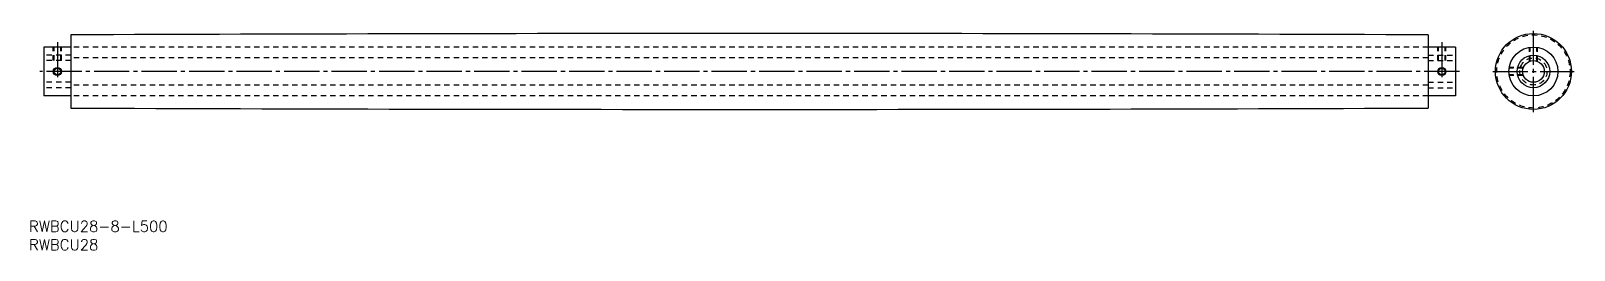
# Model space of a CAD drawing. Extents: x 17 to 586, y 63 to 144.
import ezdxf

# ---------------------------------------------------------------- set-up
doc = ezdxf.new("R2010")
doc.units = 0
doc.linetypes.add('CENTER', pattern=[17.5, 13, -1.5, 1.5, -1.5])
doc.linetypes.add('DASHED', pattern=[3.5, 2, -1.5])
doc.layers.get('0').update_dxf_attribs({"linetype": 'CONTINUOUS'})
doc.layers.add('CENTER', color=1, linetype='CENTER')
doc.layers.add('SIZE', color=7, linetype='CONTINUOUS')
doc.styles.get("Standard").update_dxf_attribs({"font": 'txt.shx', "bigfont": 'extfont.shx'})

msp = doc.modelspace()

# ---------------------------------------------------------------- linework, layer by layer
at = {"color": 7, "linetype": 'CONTINUOUS'}
for p, q in [((32.25, 142.54), (32.25, 115.54)), ((532.25, 142.54), (532.25, 115.54)), ((22.25, 138.04), (22.25, 120.04)), ((32.25, 138.04), (22.25, 138.04)), ((542.25, 138.04), (532.25, 138.04)), ((542.25, 138.04), (542.25, 120.04)), ((542.25, 120.04), (532.25, 120.04))]:
    msp.add_line(p, q, dxfattribs=at)
at = {"color": 3, "linetype": 'DASHED'}
for p, q in [((25.75, 133.04), (25.75, 138.04)), ((26.04, 133.04), (26.04, 138.04)), ((28.47, 133.04), (28.47, 138.04)), ((28.75, 133.04), (28.75, 138.04)), ((532.25, 138.04), (32.25, 138.04)), ((535.75, 133.04), (535.75, 138.04)), ((536.04, 133.04), (536.04, 138.04)), ((538.47, 133.04), (538.47, 138.04)), ((538.75, 133.04), (538.75, 138.04)), ((569.5, 132.75), (569.5, 137.92)), ((569.78, 132.85), (569.78, 137.96)), ((572.21, 132.85), (572.21, 137.96)), ((572.5, 132.75), (572.5, 137.92)), ((32.25, 135.04), (22.25, 135.04)), ((32.25, 133.04), (22.25, 133.04)), ((32.25, 135.04), (32.25, 123.04)), ((532.25, 134.04), (32.25, 134.04)), ((532.25, 135.04), (532.25, 123.04)), ((532.25, 135.04), (542.25, 135.04)), ((532.25, 133.04), (542.25, 133.04)), ((567.19, 130.26), (562.08, 130.26)), ((567.19, 127.83), (562.08, 127.83)), ((567.29, 130.54), (562.12, 130.54)), ((567.29, 127.54), (562.12, 127.54)), ((32.25, 125.04), (22.25, 125.04)), ((32.25, 123.04), (22.25, 123.04)), ((532.25, 124.04), (32.25, 124.04)), ((532.25, 120.04), (32.25, 120.04)), ((532.25, 125.04), (542.25, 125.04)), ((532.25, 123.04), (542.25, 123.04))]:
    msp.add_line(p, q, dxfattribs=at)
at = {"color": 7, "linetype": 'CONTINUOUS'}
for centre, radius in [((571, 129.04), 14), ((571, 129.04), 9), ((571, 129.04), 6), ((571, 129.04), 4), ((27.25, 129.04), 1.22), ((537.25, 129.04), 1.22)]:
    msp.add_circle(centre, radius, dxfattribs=at)
at = {"color": 3, "linetype": 'DASHED'}
for radius in [13.5, 5]:
    msp.add_circle((571, 129.04), radius, dxfattribs=at)
at = {"color": 3, "linetype": 'CONTINUOUS'}
for centre in [(27.25, 129.04), (537.25, 129.04)]:
    msp.add_circle(centre, 1.5, dxfattribs=at)
at = {"color": 7, "linetype": 'CONTINUOUS'}
for centre, start, end in [((282.25, -62363.21), 89.7708392, 90.2291608), ((282.25, 62621.29), 269.7708392, 270.2291608)]:
    msp.add_arc(centre, 62506.25, start, end, dxfattribs=at)
at = {"layer": 'CENTER', "color": 1, "linetype": 'CENTER'}
for p, q in [((571, 114.04), (571, 144.04)), ((27.25, 139.89), (27.25, 125.54)), ((537.25, 139.89), (537.25, 125.54)), ((543.75, 129.04), (20.75, 129.04)), ((556, 129.04), (586, 129.04))]:
    msp.add_line(p, q, dxfattribs=at)
at = {"layer": 'SIZE', "color": 7, "linetype": 'CONTINUOUS'}
msp.add_line((32.25, 120.04), (22.25, 120.04), dxfattribs=at)

# ---------------------------------------------------------------- texts
at = {"color": 7, "linetype": 'CONTINUOUS'}
for s, p in [('RWBCU28-8-L500', (16.79, 69.87)), ('RWBCU28', (16.79, 63.08))]:
    msp.add_text(s, height=4, dxfattribs=at).set_placement(p)

doc.saveas('drawing.dxf')
